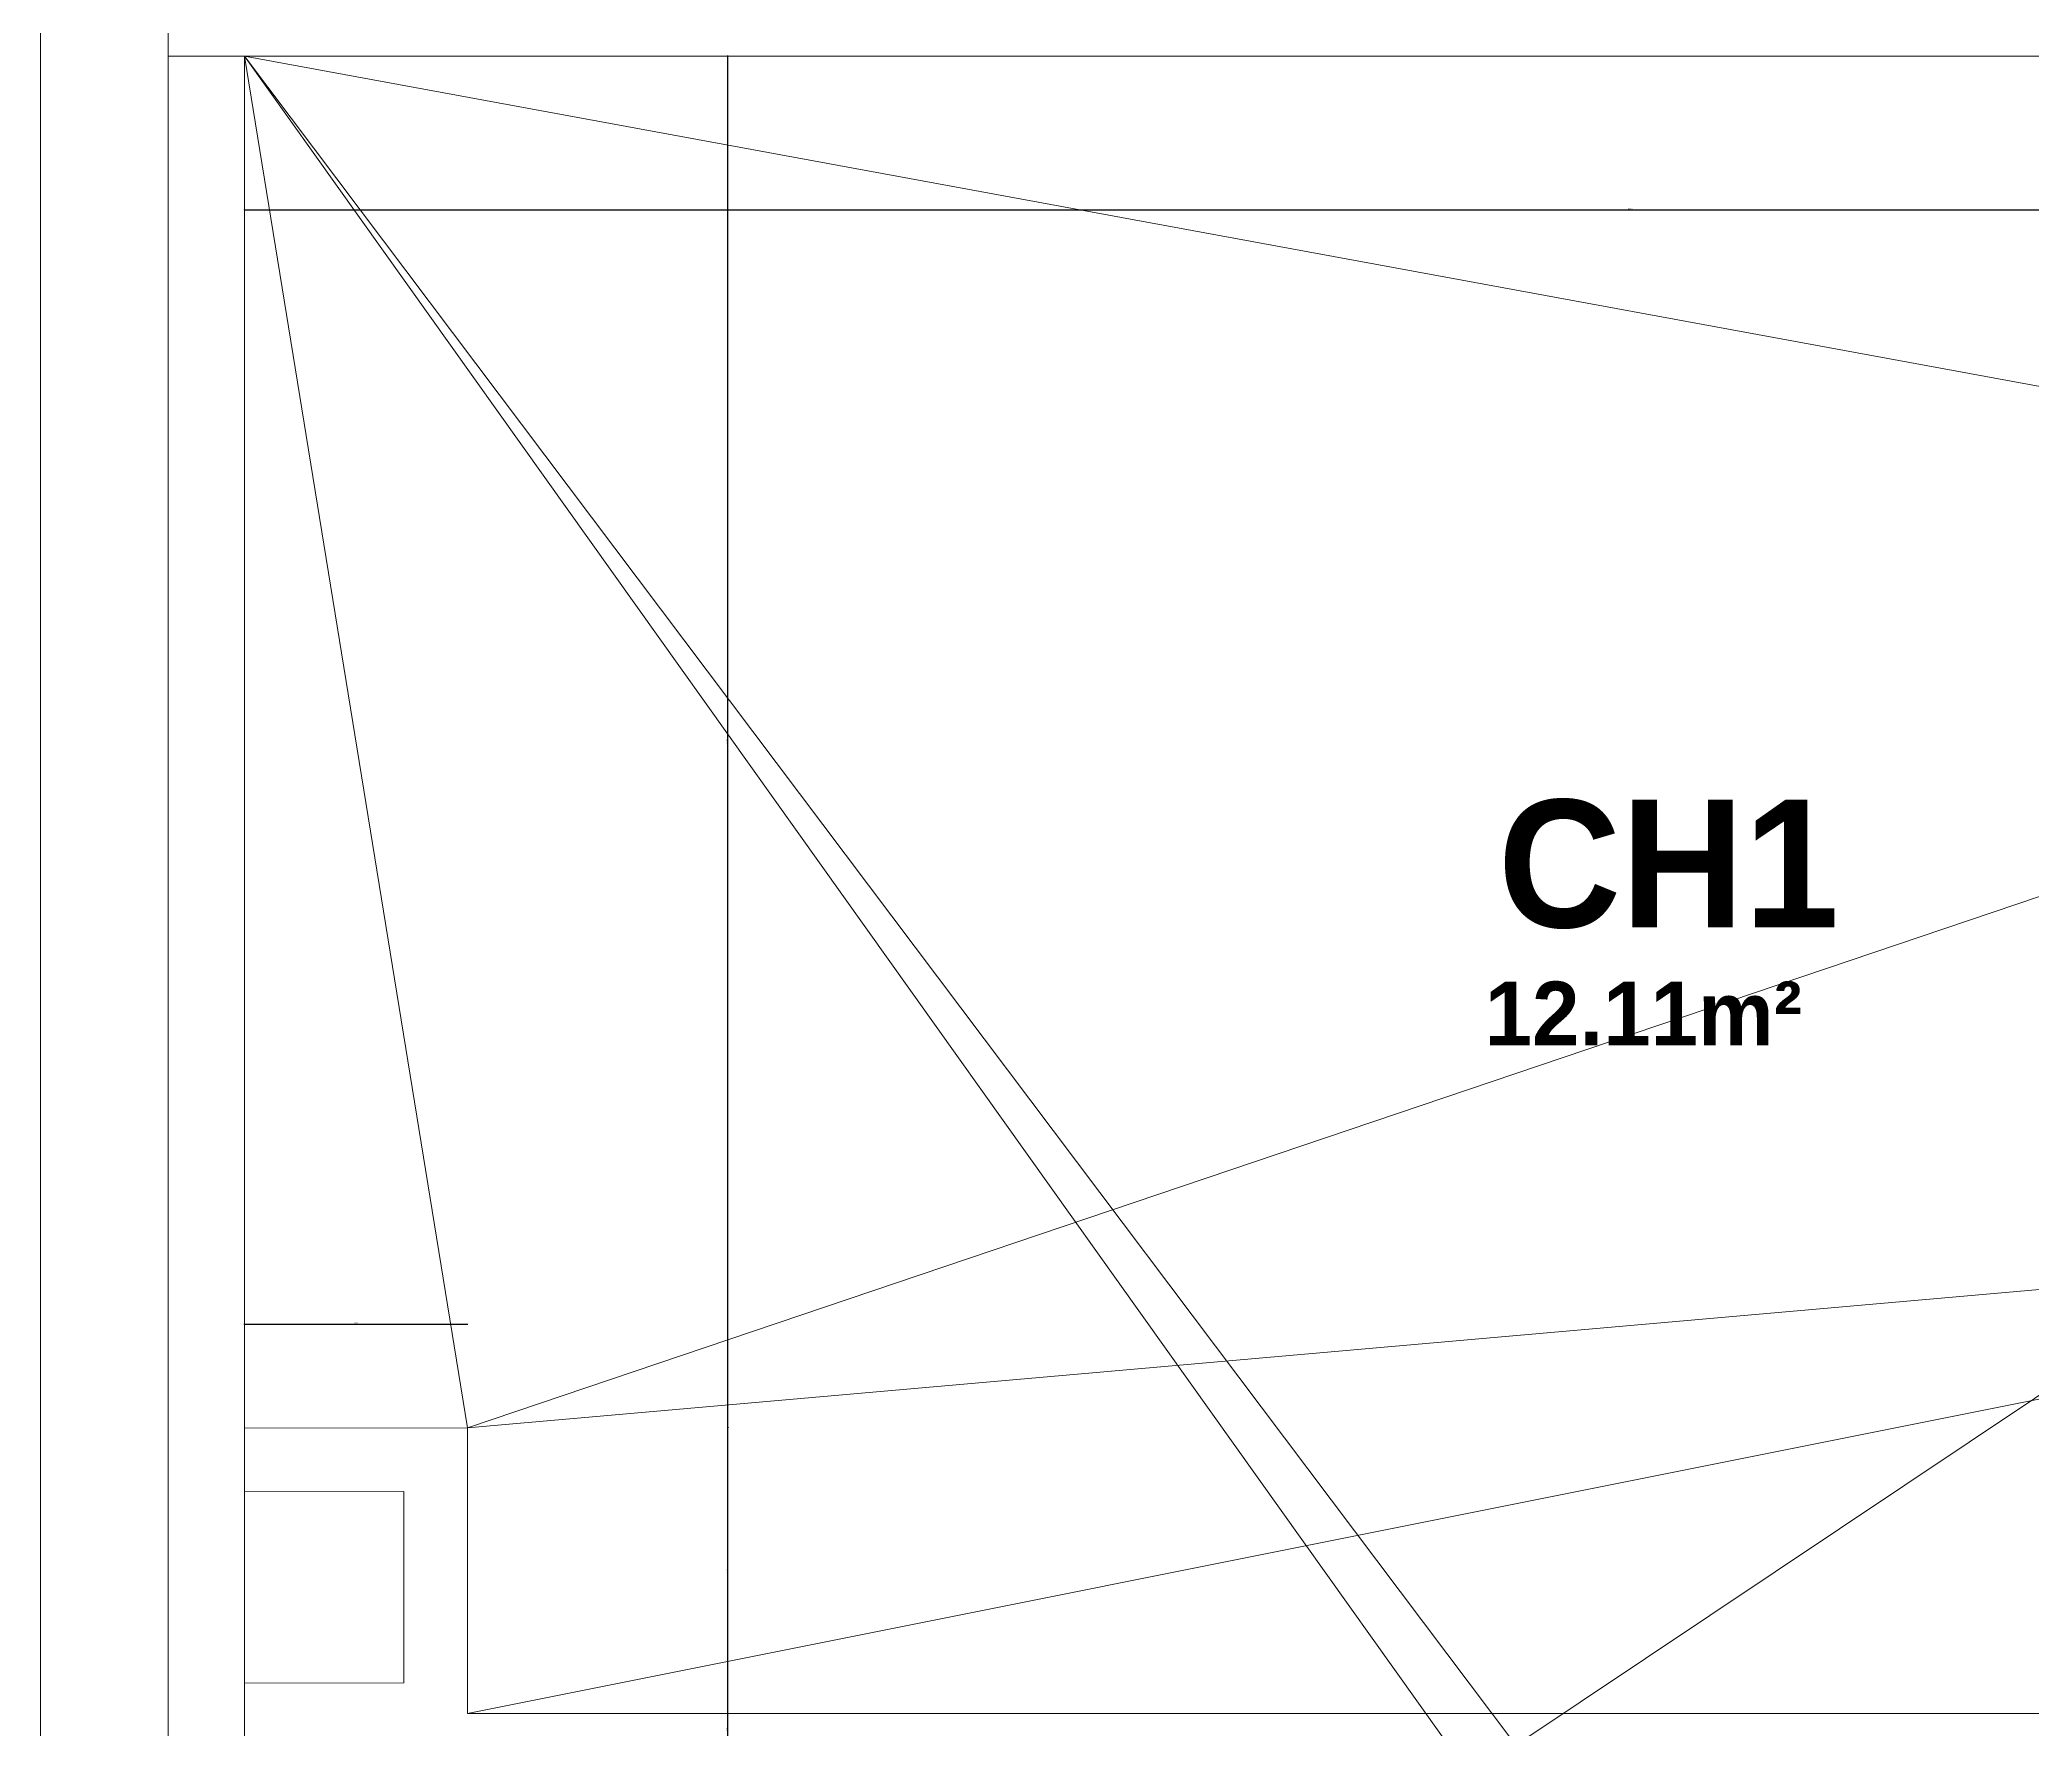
# Model space of a CAD drawing. Header units: metres. Extents: x -12536 to 12621, y -17191 to 9596.
# Drawn here: x -7889.1 to -7576.5, y -2753.8 to -2488.8 of the extents above; entities that cross this region are included whole.
import ezdxf
from ezdxf.enums import TextEntityAlignment as Align

# ---------------------------------------------------------------- set-up
doc = ezdxf.new("R2010")
doc.units = ezdxf.units.M
doc.header["$MEASUREMENT"] = 0
doc.header["$PDMODE"] = 2
doc.header["$PDSIZE"] = 0.25
doc.layers.add('Calque commun', color=7, linetype='Continuous')
doc.layers.add('Textes', color=7, linetype='Continuous')
doc.styles.add('Century Gothic', font='GOTHICB.TTF', dxfattribs={"height": 0.4})
doc.styles.add('Century Gothic17', font='GOTHIC.TTF', dxfattribs={"height": 0.18})
doc.styles.add('Century Gothic2', font='GOTHICB.TTF', dxfattribs={"height": 0.313})
doc.styles.add('Century Gothic6', font='GOTHIC.TTF', dxfattribs={"height": 0.18})
doc.dimstyles.new('DIM16', dxfattribs={"dimtxt": 0.18, "dimasz": 0.035, "dimexe": 0.05, "dimexo": 0, "dimgap": 0.05, "dimtad": 1, "dimzin": 1, "dimdsep": 46, "dimtxsty": 'Century Gothic17', "dimblk": 'ORIGIN', "dimcen": 0.09, "dimdle": 0.05, "dimadec": 0, "dimazin": 0, "dimtfac": 1, "dimtdec": 4, "dimtix": 1, "dimtofl": 0, "dimtmove": 0, "dimatfit": 3, "dimfxl": 0.05, "dimfxlon": 1, "dimfrac": 2, "dimtolj": 1, "dimtzin": 0, "dimarcsym": 2})
doc.dimstyles.new('DIM7', dxfattribs={"dimtxt": 0.18, "dimasz": 0.035, "dimexe": 0.05, "dimexo": 0, "dimgap": 0.05, "dimtad": 1, "dimzin": 1, "dimdsep": 46, "dimtxsty": 'Century Gothic6', "dimblk": 'ORIGIN', "dimcen": 0.09, "dimdle": 0.05, "dimadec": 0, "dimazin": 0, "dimtfac": 1, "dimtdec": 4, "dimtix": 1, "dimtofl": 0, "dimtmove": 0, "dimatfit": 3, "dimfxl": 0.05, "dimfxlon": 1, "dimfrac": 2, "dimtolj": 1, "dimtzin": 0, "dimarcsym": 2})

# ---------------------------------------------------------------- blocks, each defined once
blk = doc.blocks.new('Block35120')
at = {"layer": 'Calque commun', "color": 7, "linetype": 'Continuous', "lineweight": 20}
for p, q in [((14.434, -20.6106), (14.234, -20.6106)), ((14.434, -20.8106), (14.434, -20.8106))]:
    blk.add_line(p, q, dxfattribs=at)
at = {"layer": 'Calque commun', "color": 7, "linetype": 'Continuous', "lineweight": 5}
blk.add_line((14.434, -20.9307), (14.554, -20.9307), dxfattribs=at)
blk = doc.blocks.new('Block35144')
at = {"layer": 'Calque commun', "color": 7, "linetype": 'Continuous', "lineweight": 5}
blk.add_line((14.554, -20.9307), (17.334, -20.9307), dxfattribs=at)
blk = doc.blocks.new('Block35145')
at = {"layer": 'Calque commun', "color": 7, "linetype": 'Continuous', "lineweight": 20}
blk.add_line((14.234, -20.6106), (14.234, -29.6106), dxfattribs=at)
at = {"layer": 'Calque commun', "color": 7, "linetype": 'Continuous', "lineweight": 5}
for p, q in [((14.434, -20.8106), (14.434, -29.4107)), ((14.554, -20.9307), (14.554, -29.2906))]:
    blk.add_line(p, q, dxfattribs=at)
blk = doc.blocks.new('_ORIGIN')
at = {"color": 0, "linetype": 'ByBlock', "lineweight": -2}
blk.add_line((0, 0), (-1, 0), dxfattribs=at)
blk.add_circle((0, 0), 0.5, dxfattribs=at)
blk = doc.blocks.new('*D1509')
at = {"layer": 'Calque commun', "color": 0, "linetype": 'ByBlock', "lineweight": -2, "transparency": 16777216}
for p, q in [((-7781.13, -2751.35), (-7781.23, -2751.35)), ((-7781.18, -2751.35), (-7781.18, -2751.38)), ((-7781.18, -2756.31), (-7781.18, -2751.38)), ((-7781.13, -2756.35), (-7781.23, -2756.35))]:
    blk.add_line(p, q, dxfattribs=at)
at = {"layer": 'Calque commun', "color": 0, "linetype": 'Continuous', "lineweight": -2, "transparency": 16777216}
blk.add_line((-7781.18, -2751.31), (-7781.18, -2751.28), dxfattribs=at)
at = {"layer": 'Defpoints', "color": 0, "linetype": 'Continuous', "transparency": 16777216}
for p in [(-7781.18, -2751.35), (-7756.44, -2751.35), (-7757.28, -2756.35)]:
    blk.add_point(p, dxfattribs=at)
at = {"layer": 'Calque commun', "color": 0, "linetype": 'Continuous', "lineweight": -2, "transparency": 16777216, "xscale": 0.03500000014901161, "yscale": 0.03500000014901161, "zscale": 0.03500000014901161, "rotation": 270}
for p in [(-7781.18, -2751.35), (-7781.18, -2756.35)]:
    blk.add_blockref('_ORIGIN', p, dxfattribs=at)
at = {"layer": 'Calque commun', "color": 0, "linetype": 'Continuous', "lineweight": 5, "transparency": 16777216, "insert": (-7781.23, -2753.85), "char_height": 0.18, "attachment_point": 8, "rotation": 90, "line_spacing_factor": 0.773441, "style": 'Century Gothic6'}
blk.add_mtext('\\A1;5.00', dxfattribs=at)
blk = doc.blocks.new('*D1510')
at = {"layer": 'Calque commun', "color": 0, "linetype": 'ByBlock', "lineweight": -2, "transparency": 16777216}
for p, q in [((-7781.23, -2706.53), (-7781.13, -2706.53)), ((-7781.18, -2706.53), (-7781.18, -2706.57)), ((-7781.18, -2751.31), (-7781.18, -2706.57)), ((-7781.13, -2751.35), (-7781.23, -2751.35))]:
    blk.add_line(p, q, dxfattribs=at)
at = {"layer": 'Calque commun', "color": 0, "linetype": 'Continuous', "lineweight": -2, "transparency": 16777216}
blk.add_line((-7781.18, -2706.5), (-7781.18, -2706.46), dxfattribs=at)
at = {"layer": 'Defpoints', "color": 0, "linetype": 'Continuous', "transparency": 16777216}
for p in [(-7824.04, -2706.53), (-7781.18, -2706.53), (-7756.44, -2751.35)]:
    blk.add_point(p, dxfattribs=at)
at = {"layer": 'Calque commun', "color": 0, "linetype": 'Continuous', "lineweight": -2, "transparency": 16777216, "xscale": 0.03500000014901161, "yscale": 0.03500000014901161, "zscale": 0.03500000014901161, "rotation": 270}
for p in [(-7781.18, -2706.53), (-7781.18, -2751.35)]:
    blk.add_blockref('_ORIGIN', p, dxfattribs=at)
at = {"layer": 'Calque commun', "color": 0, "linetype": 'Continuous', "lineweight": 5, "transparency": 16777216, "insert": (-7781.23, -2728.94), "char_height": 0.18, "attachment_point": 8, "rotation": 90, "line_spacing_factor": 0.773441, "style": 'Century Gothic6'}
blk.add_mtext('\\A1;44.81', dxfattribs=at)
blk = doc.blocks.new('*D1511')
at = {"layer": 'Calque commun', "color": 0, "linetype": 'ByBlock', "lineweight": -2, "transparency": 16777216}
for p, q in [((-7781.13, -2491.34), (-7781.23, -2491.34)), ((-7781.18, -2491.34), (-7781.18, -2491.38)), ((-7781.18, -2706.5), (-7781.18, -2491.38)), ((-7781.23, -2706.53), (-7781.13, -2706.53))]:
    blk.add_line(p, q, dxfattribs=at)
at = {"layer": 'Calque commun', "color": 0, "linetype": 'Continuous', "lineweight": -2, "transparency": 16777216}
blk.add_line((-7781.18, -2491.31), (-7781.18, -2491.27), dxfattribs=at)
at = {"layer": 'Defpoints', "color": 0, "linetype": 'Continuous', "transparency": 16777216}
for p in [(-7781.18, -2491.34), (-7755.62, -2491.34), (-7824.04, -2706.53)]:
    blk.add_point(p, dxfattribs=at)
at = {"layer": 'Calque commun', "color": 0, "linetype": 'Continuous', "lineweight": -2, "transparency": 16777216, "xscale": 0.03500000014901161, "yscale": 0.03500000014901161, "zscale": 0.03500000014901161, "rotation": 270}
for p in [(-7781.18, -2491.34), (-7781.18, -2706.53)]:
    blk.add_blockref('_ORIGIN', p, dxfattribs=at)
at = {"layer": 'Calque commun', "color": 0, "linetype": 'Continuous', "lineweight": 5, "transparency": 16777216, "insert": (-7781.23, -2598.94), "char_height": 0.18, "attachment_point": 8, "rotation": 90, "line_spacing_factor": 0.773441, "style": 'Century Gothic6'}
blk.add_mtext('\\A1;215.19', dxfattribs=at)
blk = doc.blocks.new('*D1539')
at = {"layer": 'Calque commun', "color": 0, "linetype": 'ByBlock', "lineweight": -2, "transparency": 16777216}
for p, q in [((-7857.03, -2515.45), (-7857.03, -2515.4)), ((-7857, -2515.45), (-7422.07, -2515.45)), ((-7422.04, -2515.45), (-7422.07, -2515.45)), ((-7422.04, -2515.4), (-7422.04, -2515.5))]:
    blk.add_line(p, q, dxfattribs=at)
at = {"layer": 'Calque commun', "color": 0, "linetype": 'Continuous', "lineweight": -2, "transparency": 16777216}
blk.add_line((-7422, -2515.45), (-7421.97, -2515.45), dxfattribs=at)
at = {"layer": 'Defpoints', "color": 0, "linetype": 'Continuous', "transparency": 16777216}
for p in [(-7422.04, -2491.34), (-7857.03, -2515.45), (-7422.04, -2515.45)]:
    blk.add_point(p, dxfattribs=at)
at = {"layer": 'Calque commun', "color": 0, "linetype": 'Continuous', "lineweight": -2, "transparency": 16777216, "xscale": 0.03500000014901161, "yscale": 0.03500000014901161, "zscale": 0.03500000014901161, "rotation": 180}
for p in [(-7857.03, -2515.45), (-7422.04, -2515.45)]:
    blk.add_blockref('_ORIGIN', p, dxfattribs=at)
at = {"layer": 'Calque commun', "color": 0, "linetype": 'Continuous', "lineweight": 5, "transparency": 16777216, "insert": (-7639.54, -2515.4), "char_height": 0.18, "attachment_point": 8, "line_spacing_factor": 0.773441, "style": 'Century Gothic6'}
blk.add_mtext('\\A1;435.00', dxfattribs=at)
blk = doc.blocks.new('*D1550')
at = {"layer": 'Calque commun', "color": 0, "linetype": 'ByBlock', "lineweight": -2, "transparency": 16777216}
for p, q in [((-7857.03, -2690.34), (-7857.03, -2690.24)), ((-7857, -2690.29), (-7822.07, -2690.29)), ((-7822.04, -2690.29), (-7822.07, -2690.29)), ((-7822.04, -2690.34), (-7822.04, -2690.24))]:
    blk.add_line(p, q, dxfattribs=at)
at = {"layer": 'Calque commun', "color": 0, "linetype": 'Continuous', "lineweight": -2, "transparency": 16777216}
blk.add_line((-7822, -2690.29), (-7821.97, -2690.29), dxfattribs=at)
at = {"layer": 'Defpoints', "color": 0, "linetype": 'Continuous', "transparency": 16777216}
for p in [(-7822.04, -2690.29), (-7857.03, -2706.61), (-7822.04, -2706.53)]:
    blk.add_point(p, dxfattribs=at)
at = {"layer": 'Calque commun', "color": 0, "linetype": 'Continuous', "lineweight": -2, "transparency": 16777216, "xscale": 0.03500000014901161, "yscale": 0.03500000014901161, "zscale": 0.03500000014901161, "rotation": 180}
for p in [(-7857.03, -2690.29), (-7822.04, -2690.29)]:
    blk.add_blockref('_ORIGIN', p, dxfattribs=at)
at = {"layer": 'Calque commun', "color": 0, "linetype": 'Continuous', "lineweight": 5, "transparency": 16777216, "insert": (-7839.53, -2690.24), "char_height": 0.18, "attachment_point": 8, "line_spacing_factor": 0.773441, "style": 'Century Gothic17'}
blk.add_mtext('\\A1;35.00', dxfattribs=at)

msp = doc.modelspace()

# ---------------------------------------------------------------- linework, layer by layer
at = {"layer": 'Calque commun', "color": 12, "linetype": 'Continuous', "lineweight": 20}
for p, q in [((-7889.033, -3155.806), (-7889.033, -2459.344)), ((-7889.033, -2459.344), (-7889.033, -3155.806))]:
    msp.add_line(p, q, dxfattribs=at)
at = {"layer": 'Calque commun', "color": 16, "linetype": 'Continuous', "lineweight": 20}
for p, q in [((-7857.055, -2706.605), (-7822.035, -2706.532)), ((-7857.033, -2716.605), (-7857.055, -2706.605)), ((-7822.035, -2751.346), (-7822.035, -2706.532)), ((-7857.033, -2716.605), (-7832.035, -2716.554)), ((-7832.035, -2716.554), (-7832.035, -2746.554)), ((-7857.045, -2746.605), (-7832.035, -2746.554)), ((-7857.023, -2756.605), (-7857.045, -2746.605))]:
    msp.add_line(p, q, dxfattribs=at)
at = {"layer": 'Calque commun', "color": 15, "linetype": 'Continuous', "lineweight": 20}
msp.add_line((-7822.035, -2751.346), (-7561.037, -2751.346), dxfattribs=at)
at = {"layer": 'Calque commun', "color": 12, "linetype": 'Continuous', "lineweight": 20}
msp.add_polyline3d([(-7579.035, -2459.344, 0), (-7579.035, -2479.344, 0), (-7869.035, -2479.344, 0), (-7869.035, -2864.399, 0), (-7869.035, -2864.399, 0)], dxfattribs=at)

# ---------------------------------------------------------------- block references
at = {"layer": 'Calque commun', "color": 0, "linetype": 'ByBlock', "lineweight": -2, "xscale": 100, "yscale": 100, "zscale": 100}
for name in ['Block35144', 'Block35145', 'Block35120']:
    msp.add_blockref(name, (-9312.433, -398.28), dxfattribs=at)

# ---------------------------------------------------------------- texts
at = {"layer": 'Textes', "color": 5, "linetype": 'ByBlock', "lineweight": -2, "style": 'Century Gothic'}
msp.add_text('CH1', height=20, dxfattribs=at).set_placement((-7606.851, -2608.021), align=Align.TOP_RIGHT)
at = {"layer": 'Textes', "color": 9, "linetype": 'ByBlock', "lineweight": -2, "style": 'Century Gothic2'}
msp.add_text('12.11m²', height=10, dxfattribs=at).set_placement((-7612.628, -2636.541), align=Align.TOP_RIGHT)

# ---------------------------------------------------------------- dimensions: what is measured, and where the dimension line sits
at = {"layer": 'Calque commun', "color": 5, "linetype": 'Continuous', "lineweight": 5}
for base, p1, p2, dimstyle, picture, middle in [((-7422.037, -2515.453), (-7857.034, -2515.453), (-7422.037, -2491.345), 'DIM7', '*D1539', (-7639.535, -2515.309)), ((-7822.035, -2690.294), (-7857.033, -2706.605), (-7822.035, -2706.532), 'DIM16', '*D1550', (-7839.534, -2690.149))]:
    dim = msp.add_linear_dim(base=base, p1=p1, p2=p2, dimstyle=dimstyle, dxfattribs=at)
    dim.commit()
    dim.dimension.update_dxf_attribs({"geometry": picture, "text_midpoint": middle})
for base, p1, p2, picture, middle in [((-7781.175, -2491.345), (-7824.035, -2706.532), (-7755.62, -2491.345), '*D1511', (-7781.32, -2598.939)), ((-7781.175, -2706.532), (-7756.437, -2751.346), (-7824.035, -2706.532), '*D1510', (-7781.32, -2728.939)), ((-7781.175, -2751.346), (-7757.284, -2756.346), (-7756.437, -2751.346), '*D1509', (-7781.32, -2753.846))]:
    dim = msp.add_linear_dim(base=base, p1=p1, p2=p2, angle=90, dimstyle='DIM7', dxfattribs=at)
    dim.commit()
    dim.dimension.update_dxf_attribs({"geometry": picture, "text_midpoint": middle})

# ---------------------------------------------------------------- meshes
at = {"layer": 'Calque commun', "color": 7, "linetype": 'Continuous', "lineweight": 5}
mesh = msp.add_polyface(dxfattribs=at)
corners = [(-6352.223, -1261.028), (-12352.223, -1261.028), (-12352.223, -5461.028), (-6352.223, -5461.028)]
mesh.append_faces([[corners[k] for k in face] for face in [(0, 1, 2, 3)]], dxfattribs={"color": 7})
at = {"layer": 'Calque commun', "color": 9, "linetype": 'Continuous', "lineweight": 20}
mesh = msp.add_polyface(dxfattribs=at)
corners = [(-7857.034, -3327.344), (-7857.034, -2491.345), (-7261.036, -3327.344), (-7863.033, -2491.345), (-7261.036, -2491.345)]
mesh.append_faces([[corners[k] for k in face] for face in [(1, 4, 2)]], dxfattribs={"vtx0": -1, "vtx2": -1, "color": 9})
mesh.append_faces([[corners[k] for k in face] for face in [(0, 1, 2)]], dxfattribs={"vtx1": -1, "color": 9})
mesh.append_faces([[corners[k] for k in face] for face in [(1, 3, 4)]], dxfattribs={"vtx2": -1, "color": 9})
at = {"layer": 'Calque commun', "color": 9, "linetype": 'Continuous', "lineweight": 5}
mesh = msp.add_polyface(dxfattribs=at)
corners = [(-7857.032, -2491.345), (-7261.036, -2491.345), (-7657.534, -2756.346), (-7655.036, -2946.347), (-7261.036, -3327.344), (-7857.034, -2756.346), (-7857.034, -3327.344), (-7857.032, -2946.347)]
mesh.append_faces([[corners[k] for k in face] for face in [(0, 2, 5), (3, 6, 7)]], dxfattribs={"vtx0": -1, "color": 9})
mesh.append_faces([[corners[k] for k in face] for face in [(3, 1, 4), (3, 4, 6)]], dxfattribs={"vtx0": -1, "vtx2": -1, "color": 9})
mesh.append_faces([[corners[k] for k in face] for face in [(0, 1, 2), (3, 2, 1)]], dxfattribs={"vtx1": -1, "vtx2": -1, "color": 9})
mesh = msp.add_polyface(dxfattribs=at)
corners = [(-7422.037, -2671.345), (-7362.036, -2751.346), (-7362.036, -2671.345), (-7857.033, -2706.605), (-7822.035, -2706.532), (-7857.032, -2491.345), (-7422.037, -2571.345), (-7822.035, -2751.346), (-7362.036, -2491.345), (-7362.036, -2571.345)]
mesh.append_faces([[corners[k] for k in face] for face in [(0, 1, 2)]], dxfattribs={"vtx0": -1, "color": 9})
mesh.append_faces([[corners[k] for k in face] for face in [(6, 4, 0)]], dxfattribs={"vtx0": -1, "vtx1": -1, "color": 9})
mesh.append_faces([[corners[k] for k in face] for face in [(6, 5, 4)]], dxfattribs={"vtx0": -1, "vtx1": -1, "vtx2": -1, "color": 9})
mesh.append_faces([[corners[k] for k in face] for face in [(0, 7, 1), (6, 8, 5)]], dxfattribs={"vtx0": -1, "vtx2": -1, "color": 9})
mesh.append_faces([[corners[k] for k in face] for face in [(3, 4, 5)]], dxfattribs={"vtx1": -1, "color": 9})
mesh.append_faces([[corners[k] for k in face] for face in [(4, 7, 0)]], dxfattribs={"vtx1": -1, "vtx2": -1, "color": 9})
mesh.append_faces([[corners[k] for k in face] for face in [(6, 9, 8)]], dxfattribs={"vtx2": -1, "color": 9})

doc.saveas('drawing.dxf')
